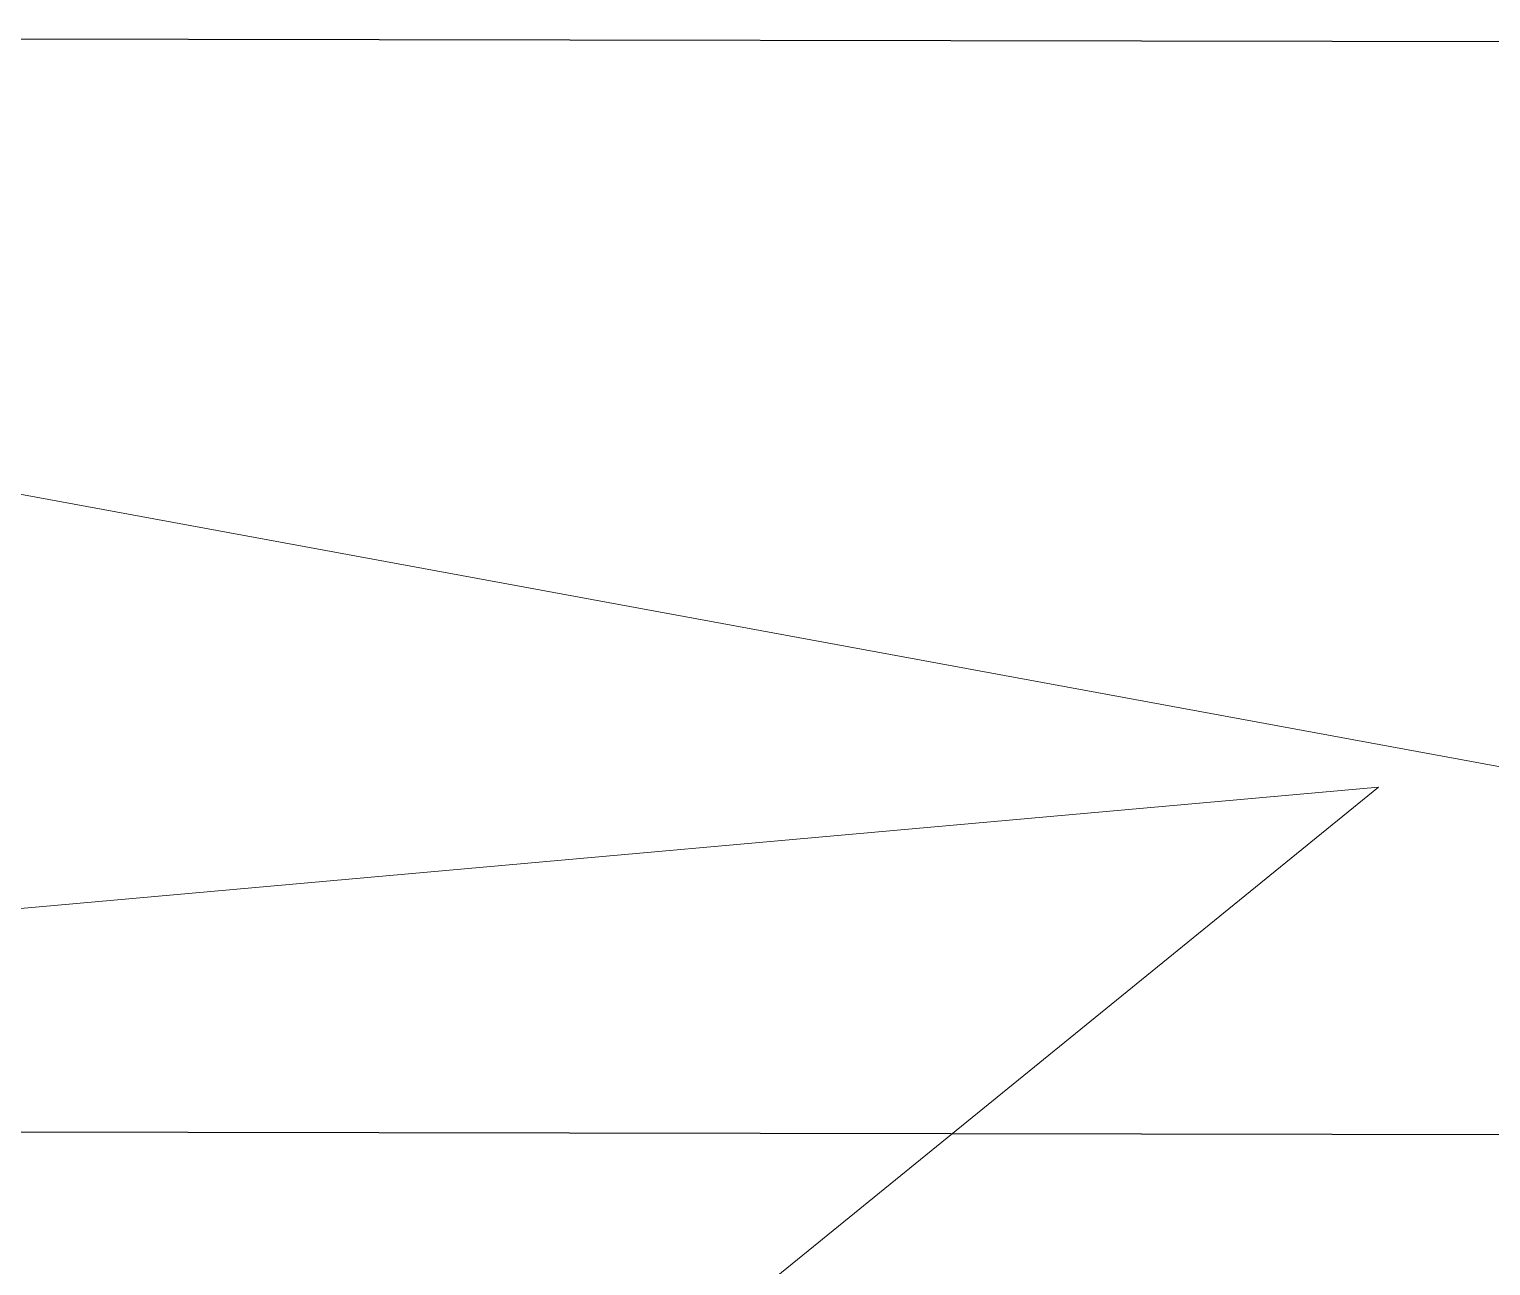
# Model space of a CAD drawing. Header units: metres. Extents: x -1147 to -802, y 5 to 567.
# Drawn here: x -1005.4202 to -1005.0521, y 510.8649 to 511.1762 of the extents above; entities that cross this region are included whole.
import ezdxf

# ---------------------------------------------------------------- set-up
doc = ezdxf.new("R2010")
doc.units = ezdxf.units.M
doc.layers.add('A-GENM', color=7, linetype='Continuous', lineweight=35)

# ---------------------------------------------------------------- blocks, each defined once
blk = doc.blocks.new('T2DPAA-T2D-PWA-SU-M2D-000002_dwg-40815123-DRG-2873010 - GENERAL ARRANGEMENT PLAN')
at = {"color": 7, "lineweight": 18, "true_color": 0xf0f0f0}
for p, q in [((-193.40483, 1045.07401), (-193.79123, 1046.13651)), ((-194.33679, 1045.75177), (-193.40483, 1045.07401)), ((-193.4222, 1045.43282), (-193.33824, 1044.35473))]:
    blk.add_line(p, q, dxfattribs=at)
blk = doc.blocks.new('T2DPAA-T2D-PWA-SU-M2D-000100_Survey_rvt-1-DRG-2873010 - GENERAL ARRANGEMENT PLAN')
at = {"color": 254, "lineweight": 18, "true_color": 0xe1e1e1, "rotation": 75.11694444444437}
blk.add_blockref('T2DPAA-T2D-PWA-SU-M2D-000002_dwg-40815123-DRG-2873010 - GENERAL ARRANGEMENT PLAN', (-45.82133, 429.47779), dxfattribs=at)
blk = doc.blocks.new('T2DPAA-T2D-C3S-RW-M2D-100010_dwg-40802999-DRG-2873010 - GENERAL ARRANGEMENT PLAN')
at = {"color": 254, "lineweight": 25, "true_color": 0xe1e1e1}
blk.add_line((26.2612, -631.57494), (25.73228, -629.57037), dxfattribs=at)
blk = doc.blocks.new('T2DPAA-T2D-PWC-RW-M2D-100010_RoadDesign_rvt-1-DRG-2873010 - GENERAL ARRANGEMENT PLAN')
at = {"color": 254, "lineweight": 18, "true_color": 0xe3e3e3, "rotation": 75.11694444444437}
blk.add_blockref('T2DPAA-T2D-C3S-RW-M2D-100010_dwg-40802999-DRG-2873010 - GENERAL ARRANGEMENT PLAN', (-1722.33704, 648.01046), dxfattribs=at)
blk = doc.blocks.new('T2DPAA-T2D-C3S-RS-M3D-100334_rvt-1-DRG-2873010 - GENERAL ARRANGEMENT PLAN')
at = {"layer": 'A-GENM', "color": 254, "lineweight": 25, "true_color": 0xd1d1d1}
blk.add_line((-1105.95241, 510.89872), (-1104.05252, 510.89535), dxfattribs=at)

msp = doc.modelspace()

# ---------------------------------------------------------------- block references
at = {"lineweight": 5}
for name in ['T2DPAA-T2D-PWC-RW-M2D-100010_RoadDesign_rvt-1-DRG-2873010 - GENERAL ARRANGEMENT PLAN', 'T2DPAA-T2D-C3S-RS-M3D-100334_rvt-1-DRG-2873010 - GENERAL ARRANGEMENT PLAN']:
    msp.add_blockref(name, (100.43042, 0), dxfattribs=at)
at = {"color": 254, "lineweight": 5, "true_color": 0xe1e1e1}
msp.add_blockref('T2DPAA-T2D-PWA-SU-M2D-000100_Survey_rvt-1-DRG-2873010 - GENERAL ARRANGEMENT PLAN', (100.43042, 0), dxfattribs=at)

doc.saveas('drawing.dxf')
